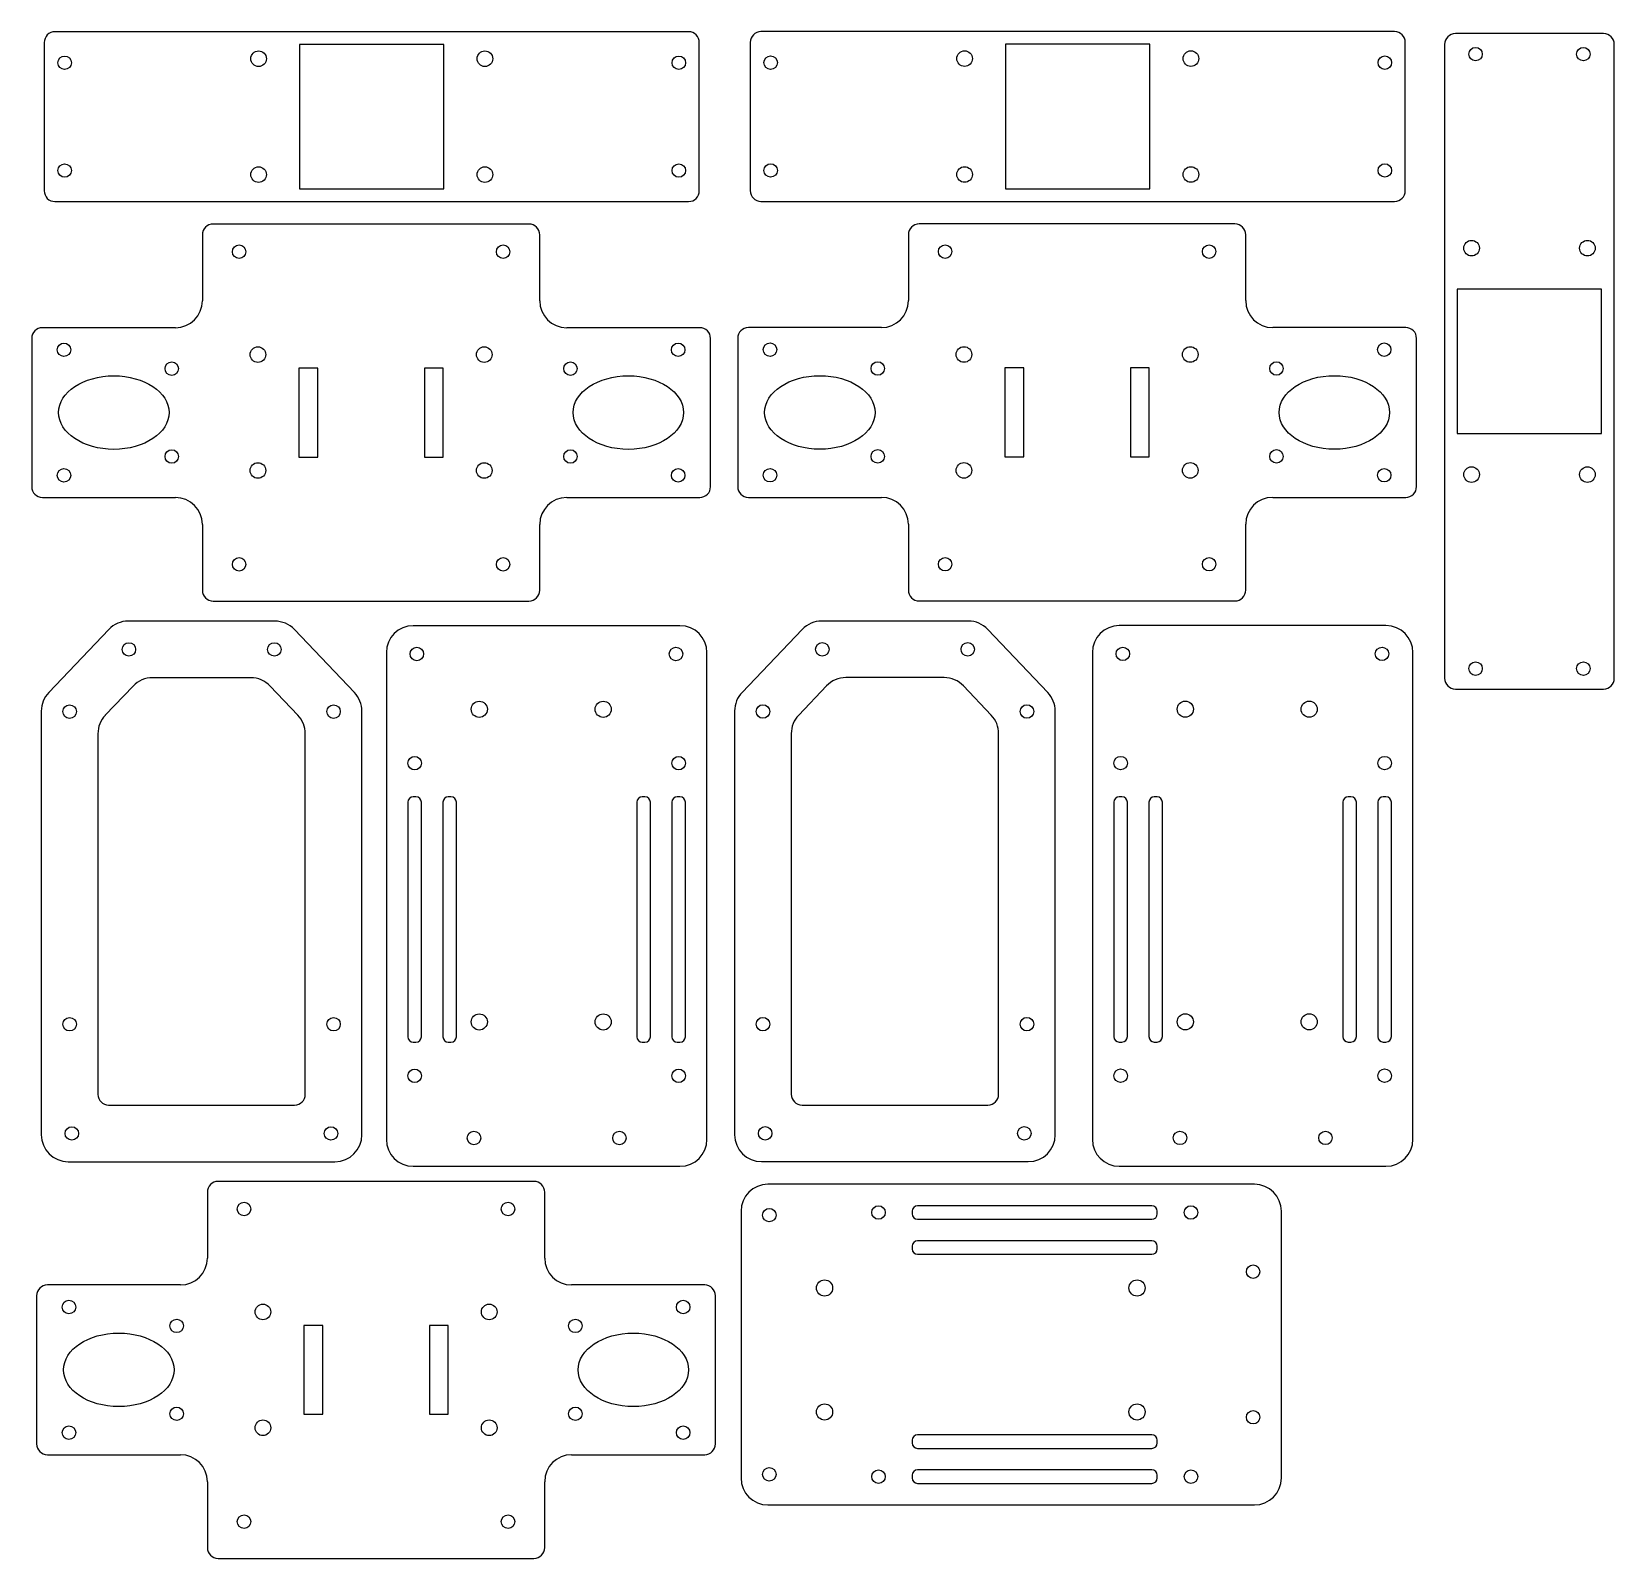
# Model space of a CAD drawing. Header units: millimetres. Extents: x 2 to 296, y 19 to 302.
import ezdxf

# ---------------------------------------------------------------- set-up
doc = ezdxf.new("R2010")
doc.units = ezdxf.units.MM

msp = doc.modelspace()

# ---------------------------------------------------------------- linework, layer by layer
at = {"color": 7, "linetype": 'Continuous', "lineweight": 25}
for p, q in [((4.53, 299.89), (4.53, 272.39)), ((124.13, 301.89), (6.53, 301.89)), ((126.13, 272.39), (126.13, 299.89)), ((135.57, 299.91), (135.57, 272.41)), ((255.17, 301.91), (137.57, 301.91)), ((257.17, 272.41), (257.17, 299.91)), ((293.96, 301.54), (266.46, 301.54)), ((78.73, 299.54), (51.93, 299.54)), ((51.93, 299.54), (51.93, 272.74)), ((78.73, 272.74), (78.73, 299.54)), ((209.77, 299.56), (182.97, 299.56)), ((182.97, 299.56), (182.97, 272.76)), ((209.77, 272.76), (209.77, 299.56)), ((264.46, 299.54), (264.46, 181.94)), ((295.96, 181.94), (295.96, 299.54)), ((6.53, 270.39), (124.13, 270.39)), ((51.93, 272.74), (78.73, 272.74)), ((137.57, 270.41), (255.17, 270.41)), ((182.97, 272.76), (209.77, 272.76)), ((94.51, 266.21), (35.9, 266.21)), ((225.55, 266.23), (166.94, 266.23)), ((33.9, 264.21), (33.9, 251.99)), ((96.51, 251.99), (96.51, 264.21)), ((164.94, 264.23), (164.94, 252.01)), ((227.55, 252.01), (227.55, 264.23)), ((266.81, 254.14), (266.81, 227.34)), ((293.61, 254.14), (266.81, 254.14)), ((293.61, 227.34), (293.61, 254.14)), ((28.9, 246.99), (4.21, 246.99)), ((126.21, 246.99), (101.51, 246.99)), ((159.94, 247.01), (135.25, 247.01)), ((257.25, 247.01), (232.55, 247.01)), ((2.21, 244.99), (2.21, 217.49)), ((128.21, 217.49), (128.21, 244.99)), ((133.25, 245.01), (133.25, 217.51)), ((259.25, 217.51), (259.25, 245.01)), ((51.81, 239.49), (51.81, 222.99)), ((55.31, 239.49), (51.81, 239.49)), ((55.31, 222.99), (55.31, 239.49)), ((78.61, 239.49), (75.11, 239.49)), ((75.11, 239.49), (75.11, 222.99)), ((78.61, 222.99), (78.61, 239.49)), ((182.85, 239.51), (182.85, 223.01)), ((186.35, 239.51), (182.85, 239.51)), ((186.35, 223.01), (186.35, 239.51)), ((209.65, 239.51), (206.15, 239.51)), ((206.15, 239.51), (206.15, 223.01)), ((209.65, 223.01), (209.65, 239.51)), ((266.81, 227.34), (293.61, 227.34)), ((51.81, 222.99), (55.31, 222.99)), ((75.11, 222.99), (78.61, 222.99)), ((182.85, 223.01), (186.35, 223.01)), ((206.15, 223.01), (209.65, 223.01)), ((4.21, 215.49), (28.9, 215.49)), ((101.51, 215.49), (126.21, 215.49)), ((135.25, 215.51), (159.94, 215.51)), ((232.55, 215.51), (257.25, 215.51)), ((33.9, 210.49), (33.9, 198.28)), ((96.51, 198.28), (96.51, 210.49)), ((164.94, 210.51), (164.94, 198.3)), ((227.55, 198.3), (227.55, 210.51)), ((35.9, 196.28), (94.51, 196.28)), ((166.94, 196.3), (225.55, 196.3)), ((16.54, 191), (5.38, 179.31)), ((47.35, 192.55), (20.15, 192.55)), ((62.12, 179.29), (50.97, 191)), ((122.54, 191.7), (73.04, 191.7)), ((145.23, 191.02), (134.07, 179.33)), ((176.05, 192.57), (148.85, 192.57)), ((190.81, 179.31), (179.67, 191.02)), ((253.58, 191.72), (204.08, 191.72)), ((68.04, 186.7), (68.04, 96.4)), ((127.54, 96.4), (127.54, 186.7)), ((199.08, 186.72), (199.08, 96.42)), ((258.58, 96.42), (258.58, 186.72)), ((21.03, 180.5), (15.88, 175.1)), ((42.85, 182.05), (24.65, 182.05)), ((51.62, 175.09), (46.47, 180.5)), ((149.72, 180.52), (144.57, 175.12)), ((171.55, 182.07), (153.34, 182.07)), ((180.31, 175.11), (175.17, 180.52)), ((266.46, 179.94), (293.96, 179.94)), ((4, 175.86), (4, 97.25)), ((63.5, 97.25), (63.5, 175.84)), ((132.69, 175.88), (132.69, 97.27)), ((192.19, 97.27), (192.19, 175.86)), ((14.5, 171.65), (14.5, 104.75)), ((53, 104.75), (53, 171.65)), ((143.19, 171.67), (143.19, 104.77)), ((181.69, 104.77), (181.69, 171.67)), ((72.04, 158.94), (72.04, 115.44)), ((73.54, 159.94), (73.04, 159.94)), ((74.54, 115.44), (74.54, 158.94)), ((78.54, 158.94), (78.54, 115.44)), ((80.04, 159.94), (79.54, 159.94)), ((81.04, 115.44), (81.04, 158.94)), ((114.54, 158.94), (114.54, 115.44)), ((116.04, 159.94), (115.54, 159.94)), ((117.04, 115.44), (117.04, 158.94)), ((121.04, 158.94), (121.04, 115.44)), ((122.54, 159.94), (122.04, 159.94)), ((123.54, 115.44), (123.54, 158.94)), ((203.08, 158.96), (203.08, 115.46)), ((204.58, 159.96), (204.08, 159.96)), ((205.58, 115.46), (205.58, 158.96)), ((209.58, 158.96), (209.58, 115.46)), ((211.08, 159.96), (210.58, 159.96)), ((212.08, 115.46), (212.08, 158.96)), ((245.58, 158.96), (245.58, 115.46)), ((247.08, 159.96), (246.58, 159.96)), ((248.08, 115.46), (248.08, 158.96)), ((252.08, 158.96), (252.08, 115.46)), ((253.58, 159.96), (253.08, 159.96)), ((254.58, 115.46), (254.58, 158.96)), ((73.04, 114.44), (73.54, 114.44)), ((79.54, 114.44), (80.04, 114.44)), ((115.54, 114.44), (116.04, 114.44)), ((122.04, 114.44), (122.54, 114.44)), ((204.08, 114.46), (204.58, 114.46)), ((210.58, 114.46), (211.08, 114.46)), ((246.58, 114.46), (247.08, 114.46)), ((253.08, 114.46), (253.58, 114.46)), ((16.5, 102.75), (51, 102.75)), ((145.19, 102.77), (179.69, 102.77)), ((9, 92.25), (58.5, 92.25)), ((73.04, 91.4), (122.54, 91.4)), ((137.69, 92.27), (187.19, 92.27)), ((204.08, 91.42), (253.58, 91.42)), ((95.43, 88.6), (36.82, 88.6)), ((34.82, 86.6), (34.82, 74.39)), ((97.43, 74.39), (97.43, 86.6)), ((229.17, 88.08), (138.87, 88.08)), ((133.87, 83.08), (133.87, 33.58)), ((165.63, 83.08), (165.63, 82.58)), ((210.13, 84.08), (166.63, 84.08)), ((211.13, 82.58), (211.13, 83.08)), ((234.17, 33.58), (234.17, 83.08)), ((166.63, 81.58), (210.13, 81.58)), ((165.63, 76.58), (165.63, 76.08)), ((210.13, 77.58), (166.63, 77.58)), ((211.13, 76.08), (211.13, 76.58)), ((166.63, 75.08), (210.13, 75.08)), ((29.82, 69.39), (5.13, 69.39)), ((127.13, 69.39), (102.43, 69.39)), ((3.13, 67.39), (3.13, 39.89)), ((129.13, 39.89), (129.13, 67.39)), ((52.73, 61.89), (52.73, 45.39)), ((56.23, 61.89), (52.73, 61.89)), ((56.23, 45.39), (56.23, 61.89)), ((79.53, 61.89), (76.03, 61.89)), ((76.03, 61.89), (76.03, 45.39)), ((79.53, 45.39), (79.53, 61.89)), ((52.73, 45.39), (56.23, 45.39)), ((76.03, 45.39), (79.53, 45.39)), ((210.13, 41.58), (166.63, 41.58)), ((165.63, 40.58), (165.63, 40.08)), ((166.63, 39.08), (210.13, 39.08)), ((211.13, 40.08), (211.13, 40.58)), ((5.13, 37.89), (29.82, 37.89)), ((102.43, 37.89), (127.13, 37.89)), ((34.82, 32.89), (34.82, 20.67)), ((97.43, 20.67), (97.43, 32.89)), ((165.63, 34.08), (165.63, 33.58)), ((210.13, 35.08), (166.63, 35.08)), ((166.63, 32.58), (210.13, 32.58)), ((211.13, 33.58), (211.13, 34.08)), ((138.87, 28.58), (229.17, 28.58)), ((36.82, 18.67), (95.43, 18.67))]:
    msp.add_line(p, q, dxfattribs=at)
for centre, radius in [((8.33, 296.14), 1.25), ((44.33, 296.89), 1.45), ((86.33, 296.89), 1.45), ((122.33, 296.14), 1.25), ((139.37, 296.16), 1.25), ((175.37, 296.91), 1.45), ((217.37, 296.91), 1.45), ((253.37, 296.16), 1.25), ((270.21, 297.74), 1.25), ((290.21, 297.74), 1.25), ((8.33, 276.14), 1.25), ((44.33, 275.39), 1.45), ((86.33, 275.39), 1.45), ((122.33, 276.14), 1.25), ((139.37, 276.16), 1.25), ((175.37, 275.41), 1.45), ((217.37, 275.41), 1.45), ((253.37, 276.16), 1.25), ((40.71, 261.08), 1.25), ((89.71, 261.08), 1.25), ((171.75, 261.1), 1.25), ((220.75, 261.1), 1.25), ((269.46, 261.74), 1.45), ((290.96, 261.74), 1.45), ((8.21, 242.89), 1.25), ((122.21, 242.89), 1.25), ((139.25, 242.91), 1.25), ((253.25, 242.91), 1.25), ((44.21, 241.99), 1.45), ((86.21, 241.99), 1.45), ((175.25, 242.01), 1.45), ((217.25, 242.01), 1.45), ((28.21, 239.39), 1.25), ((102.21, 239.39), 1.25), ((159.25, 239.41), 1.25), ((233.25, 239.41), 1.25), ((28.21, 223.09), 1.25), ((102.21, 223.09), 1.25), ((159.25, 223.11), 1.25), ((233.25, 223.11), 1.25), ((8.21, 219.59), 1.25), ((44.21, 220.49), 1.45), ((86.21, 220.49), 1.45), ((122.21, 219.59), 1.25), ((139.25, 219.61), 1.25), ((175.25, 220.51), 1.45), ((217.25, 220.51), 1.45), ((253.25, 219.61), 1.25), ((269.46, 219.74), 1.45), ((290.96, 219.74), 1.45), ((40.71, 203.08), 1.25), ((89.71, 203.08), 1.25), ((171.75, 203.1), 1.25), ((220.75, 203.1), 1.25), ((20.26, 187.3), 1.25), ((47.26, 187.3), 1.25), ((148.95, 187.32), 1.25), ((175.95, 187.32), 1.25), ((73.7, 186.45), 1.25), ((121.8, 186.45), 1.25), ((204.74, 186.47), 1.25), ((252.84, 186.47), 1.25), ((270.21, 183.74), 1.25), ((290.21, 183.74), 1.25), ((9.25, 175.76), 1.25), ((58.25, 175.76), 1.25), ((85.29, 176.19), 1.5), ((108.29, 176.19), 1.5), ((137.94, 175.78), 1.25), ((186.94, 175.78), 1.25), ((216.33, 176.21), 1.5), ((239.33, 176.21), 1.5), ((73.29, 166.19), 1.25), ((122.29, 166.19), 1.25), ((204.33, 166.21), 1.25), ((253.33, 166.21), 1.25), ((9.25, 117.76), 1.25), ((58.25, 117.76), 1.25), ((85.29, 118.19), 1.5), ((108.29, 118.19), 1.5), ((137.94, 117.78), 1.25), ((186.94, 117.78), 1.25), ((216.33, 118.21), 1.5), ((239.33, 118.21), 1.5), ((73.29, 108.19), 1.25), ((122.29, 108.19), 1.25), ((204.33, 108.21), 1.25), ((253.33, 108.21), 1.25), ((9.66, 97.5), 1.25), ((57.76, 97.5), 1.25), ((84.3, 96.65), 1.25), ((111.3, 96.65), 1.25), ((138.35, 97.52), 1.25), ((186.45, 97.52), 1.25), ((215.34, 96.67), 1.25), ((242.34, 96.67), 1.25), ((41.63, 83.48), 1.25), ((90.63, 83.48), 1.25), ((139.12, 82.35), 1.25), ((159.38, 82.83), 1.25), ((217.38, 82.83), 1.25), ((228.92, 71.85), 1.25), ((149.38, 68.83), 1.5), ((207.38, 68.83), 1.5), ((9.13, 65.29), 1.25), ((45.13, 64.39), 1.45), ((87.13, 64.39), 1.45), ((123.13, 65.29), 1.25), ((29.13, 61.79), 1.25), ((103.13, 61.79), 1.25), ((149.38, 45.83), 1.5), ((207.38, 45.83), 1.5), ((29.13, 45.49), 1.25), ((45.13, 42.89), 1.45), ((87.13, 42.89), 1.45), ((103.13, 45.49), 1.25), ((228.92, 44.85), 1.25), ((9.13, 41.99), 1.25), ((123.13, 41.99), 1.25), ((139.12, 34.25), 1.25), ((159.38, 33.83), 1.25), ((217.38, 33.83), 1.25), ((41.63, 25.48), 1.25), ((90.63, 25.48), 1.25)]:
    msp.add_circle(centre, radius, dxfattribs=at)
for centre, radius, start, end in [((6.53, 299.89), 2, 90, 180), ((124.13, 299.89), 2, 0, 90), ((137.57, 299.91), 2, 90, 180), ((255.17, 299.91), 2, 0, 90), ((266.46, 299.54), 2, 90, 180), ((293.96, 299.54), 2, 0, 90), ((6.53, 272.39), 2, 180, 270), ((124.13, 272.39), 2, 270, 0), ((137.57, 272.41), 2, 180, 270), ((255.17, 272.41), 2, 270, 0), ((35.9, 264.21), 2, 90, 180), ((94.51, 264.21), 2, 0, 90), ((166.94, 264.23), 2, 90, 180), ((225.55, 264.23), 2, 0, 90), ((28.9, 251.99), 5, 270, 0), ((101.51, 251.99), 5, 180, 270), ((159.94, 252.01), 5, 270, 0), ((232.55, 252.01), 5, 180, 270), ((4.21, 244.99), 2, 90, 180), ((126.21, 244.99), 2, 0, 90), ((135.25, 245.01), 2, 90, 180), ((257.25, 245.01), 2, 0, 90), ((4.21, 217.49), 2, 180, 270), ((126.21, 217.49), 2, 270, 0), ((135.25, 217.51), 2, 180, 270), ((257.25, 217.51), 2, 270, 0), ((28.9, 210.49), 5, 0, 90), ((101.51, 210.49), 5, 90, 180), ((159.94, 210.51), 5, 0, 90), ((232.55, 210.51), 5, 90, 180), ((35.9, 198.28), 2, 180, 270), ((94.51, 198.28), 2, 270, 0), ((166.94, 198.3), 2, 180, 270), ((225.55, 198.3), 2, 270, 0), ((20.15, 187.55), 5, 90, 136.3334), ((47.35, 187.55), 5, 43.5886, 90), ((73.04, 186.7), 5, 90, 180), ((122.54, 186.7), 5, 0, 90), ((148.85, 187.57), 5, 90, 136.3334), ((176.05, 187.57), 5, 43.5886, 90), ((204.08, 186.72), 5, 90, 180), ((253.58, 186.72), 5, 0, 90), ((9, 175.86), 5, 136.3334, 180), ((24.65, 177.05), 5, 90, 136.3334), ((42.85, 177.05), 5, 43.5886, 90), ((58.5, 175.84), 5, 0, 43.5886), ((137.69, 175.88), 5, 136.3334, 180), ((153.34, 177.07), 5, 90, 136.3334), ((171.55, 177.07), 5, 43.5886, 90), ((187.19, 175.86), 5, 0, 43.5886), ((266.46, 181.94), 2, 180, 270), ((293.96, 181.94), 2, 270, 0), ((19.5, 171.65), 5, 136.3334, 180), ((48, 171.65), 5, 0, 43.5886), ((148.19, 171.67), 5, 136.3334, 180), ((176.69, 171.67), 5, 0, 43.5886), ((73.04, 158.94), 1, 90, 180), ((73.54, 158.94), 1, 0, 90), ((79.54, 158.94), 1, 90, 180), ((80.04, 158.94), 1, 0, 90), ((115.54, 158.94), 1, 90, 180), ((116.04, 158.94), 1, 0, 90), ((122.04, 158.94), 1, 90, 180), ((122.54, 158.94), 1, 0, 90), ((204.08, 158.96), 1, 90, 180), ((204.58, 158.96), 1, 0, 90), ((210.58, 158.96), 1, 90, 180), ((211.08, 158.96), 1, 0, 90), ((246.58, 158.96), 1, 90, 180), ((247.08, 158.96), 1, 0, 90), ((253.08, 158.96), 1, 90, 180), ((253.58, 158.96), 1, 0, 90), ((73.04, 115.44), 1, 180, 270), ((73.54, 115.44), 1, 270, 0), ((79.54, 115.44), 1, 180, 270), ((80.04, 115.44), 1, 270, 0), ((115.54, 115.44), 1, 180, 270), ((116.04, 115.44), 1, 270, 0), ((122.04, 115.44), 1, 180, 270), ((122.54, 115.44), 1, 270, 0), ((204.08, 115.46), 1, 180, 270), ((204.58, 115.46), 1, 270, 0), ((210.58, 115.46), 1, 180, 270), ((211.08, 115.46), 1, 270, 0), ((246.58, 115.46), 1, 180, 270), ((247.08, 115.46), 1, 270, 0), ((253.08, 115.46), 1, 180, 270), ((253.58, 115.46), 1, 270, 0), ((16.5, 104.75), 2, 180, 270), ((51, 104.75), 2, 270, 0), ((145.19, 104.77), 2, 180, 270), ((179.69, 104.77), 2, 270, 0), ((9, 97.25), 5, 180, 270), ((58.5, 97.25), 5, 270, 0), ((137.69, 97.27), 5, 180, 270), ((187.19, 97.27), 5, 270, 0), ((73.04, 96.4), 5, 180, 270), ((122.54, 96.4), 5, 270, 0), ((204.08, 96.42), 5, 180, 270), ((253.58, 96.42), 5, 270, 0), ((36.82, 86.6), 2, 90, 180), ((95.43, 86.6), 2, 0, 90), ((138.87, 83.08), 5, 90, 180), ((229.17, 83.08), 5, 0, 90), ((166.63, 83.08), 1, 90, 180), ((166.63, 82.58), 1, 180, 270), ((210.13, 83.08), 1, 0, 90), ((210.13, 82.58), 1, 270, 0), ((166.63, 76.58), 1, 90, 180), ((210.13, 76.58), 1, 0, 90), ((29.82, 74.39), 5, 270, 0), ((102.43, 74.39), 5, 180, 270), ((166.63, 76.08), 1, 180, 270), ((210.13, 76.08), 1, 270, 0), ((5.13, 67.39), 2, 90, 180), ((127.13, 67.39), 2, 0, 90), ((166.63, 40.58), 1, 90, 180), ((210.13, 40.58), 1, 0, 90), ((5.13, 39.89), 2, 180, 270), ((127.13, 39.89), 2, 270, 0), ((166.63, 40.08), 1, 180, 270), ((210.13, 40.08), 1, 270, 0), ((29.82, 32.89), 5, 0, 90), ((102.43, 32.89), 5, 90, 180), ((138.87, 33.58), 5, 180, 270), ((166.63, 34.08), 1, 90, 180), ((166.63, 33.58), 1, 180, 270), ((210.13, 34.08), 1, 0, 90), ((210.13, 33.58), 1, 270, 0), ((229.17, 33.58), 5, 270, 0), ((36.82, 20.67), 2, 180, 270), ((95.43, 20.67), 2, 270, 0)]:
    msp.add_arc(centre, radius, start, end, dxfattribs=at)
for centre, major_axis in [((17.46, 231.24), (10.25, 0)), ((112.96, 231.24), (-10.25, 0)), ((148.5, 231.26), (10.25, 0)), ((244, 231.26), (-10.25, 0)), ((18.38, 53.64), (10.25, 0)), ((113.88, 53.64), (-10.25, 0))]:
    msp.add_ellipse(centre, major_axis=major_axis, ratio=0.665854, dxfattribs=at)

doc.saveas('drawing.dxf')
